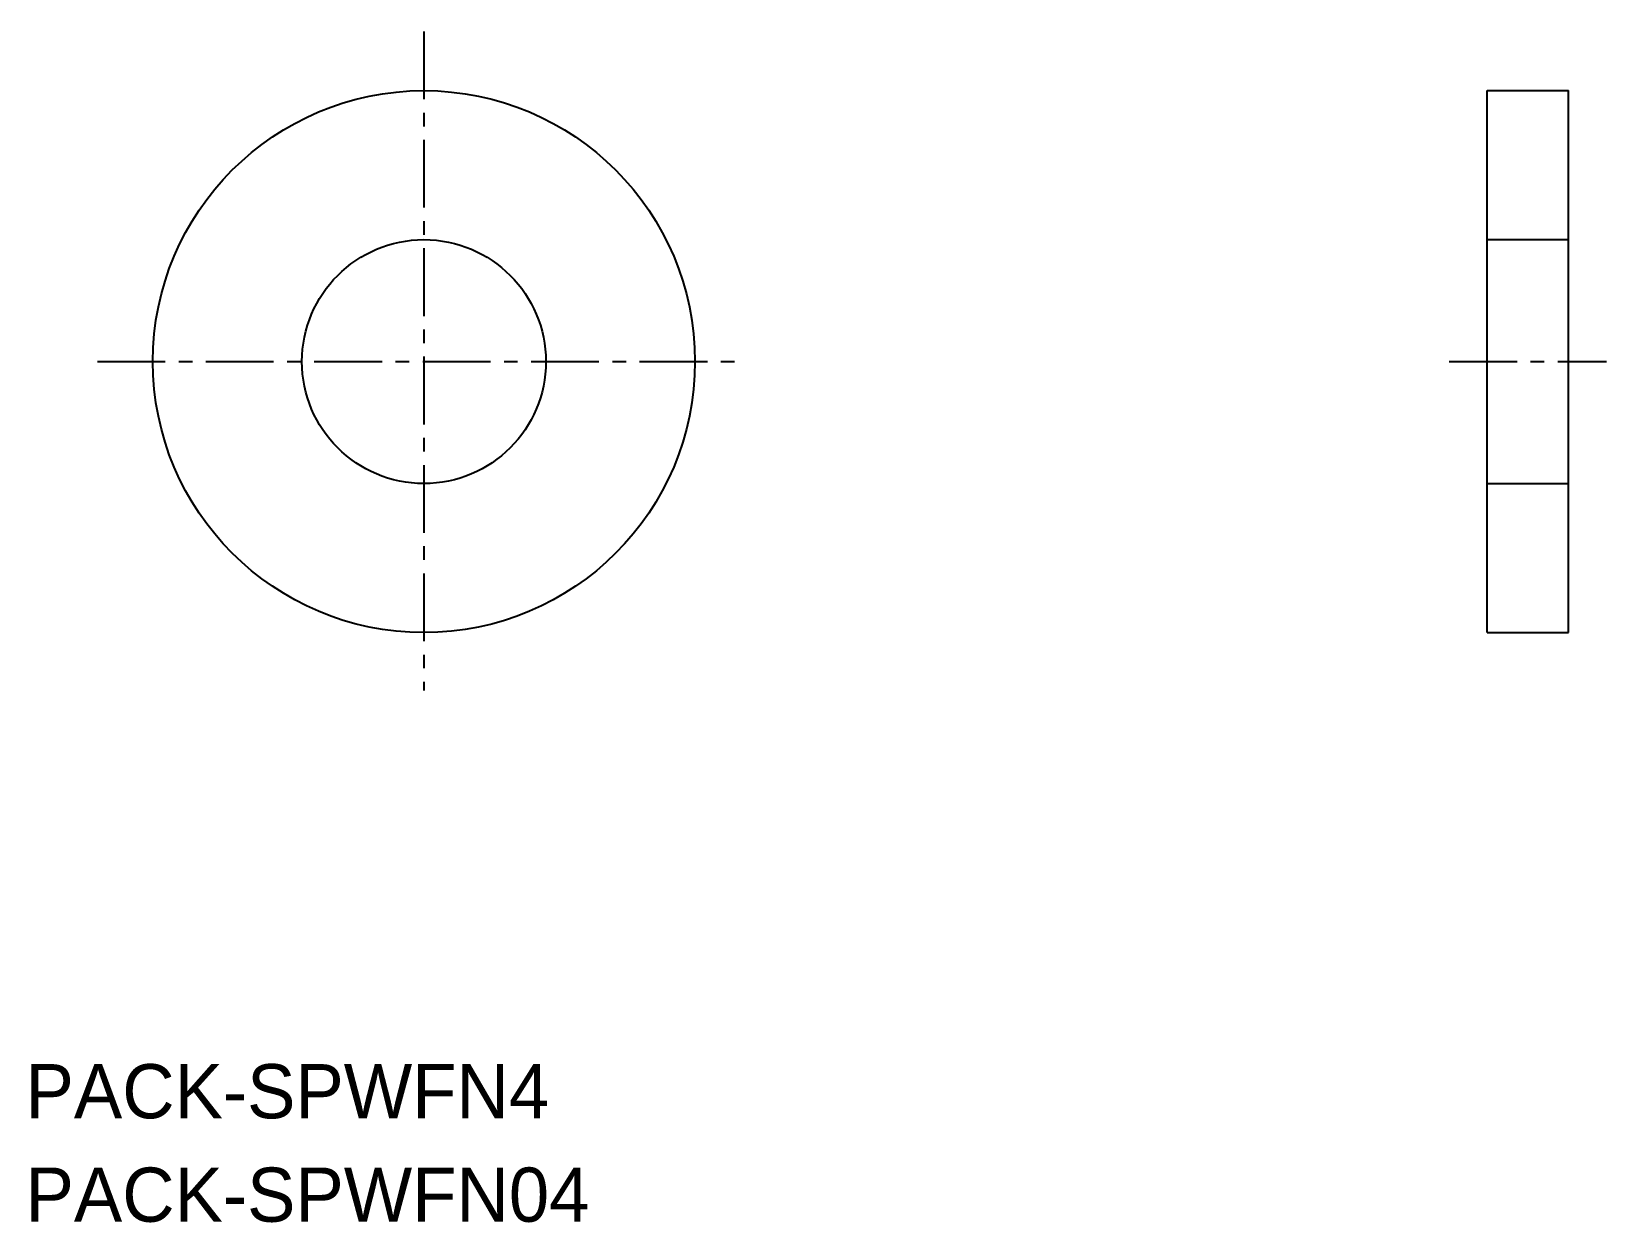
# Model space of a CAD drawing. Extents: x 16.9 to 46, y 4.2 to 26.2.
import ezdxf

# ---------------------------------------------------------------- set-up
doc = ezdxf.new("R2010")
doc.units = 0
doc.linetypes.add('CENTER', pattern=[2, 1.25, -0.25, 0.25, -0.25])
doc.layers.get('0').update_dxf_attribs({"linetype": 'CONTINUOUS'})
doc.layers.add('CENTER', color=1, linetype='CENTER')

msp = doc.modelspace()

# ---------------------------------------------------------------- linework, layer by layer
at = {"color": 7, "linetype": 'CONTINUOUS'}
for p, q in [((43.796, 15.087), (43.796, 25.087)), ((43.796, 25.087), (45.296, 25.087)), ((45.296, 15.087), (45.296, 25.087)), ((43.796, 15.087), (45.296, 15.087))]:
    msp.add_line(p, q, dxfattribs=at)
at = {"color": 3, "linetype": 'CONTINUOUS'}
for p, q in [((43.796, 22.337), (45.296, 22.337)), ((43.796, 17.837), (45.296, 17.837))]:
    msp.add_line(p, q, dxfattribs=at)
at = {"color": 7, "linetype": 'CONTINUOUS'}
for radius in [5, 2.25]:
    msp.add_circle((24.182, 20.087), radius, dxfattribs=at)
at = {"layer": 'CENTER', "color": 1, "linetype": 'CENTER'}
for p, q in [((24.182, 26.178), (24.182, 14.015)), ((18.16, 20.087), (30.156, 20.087)), ((43.096, 20.087), (45.996, 20.087))]:
    msp.add_line(p, q, dxfattribs=at)

# ---------------------------------------------------------------- texts
at = {"color": 7, "linetype": 'CONTINUOUS'}
for s, p in [('PACK-SPWFN4', (16.833, 6.123)), ('PACK-SPWFN04', (16.833, 4.214))]:
    msp.add_text(s, height=1, dxfattribs=at).set_placement(p)

doc.saveas('drawing.dxf')
